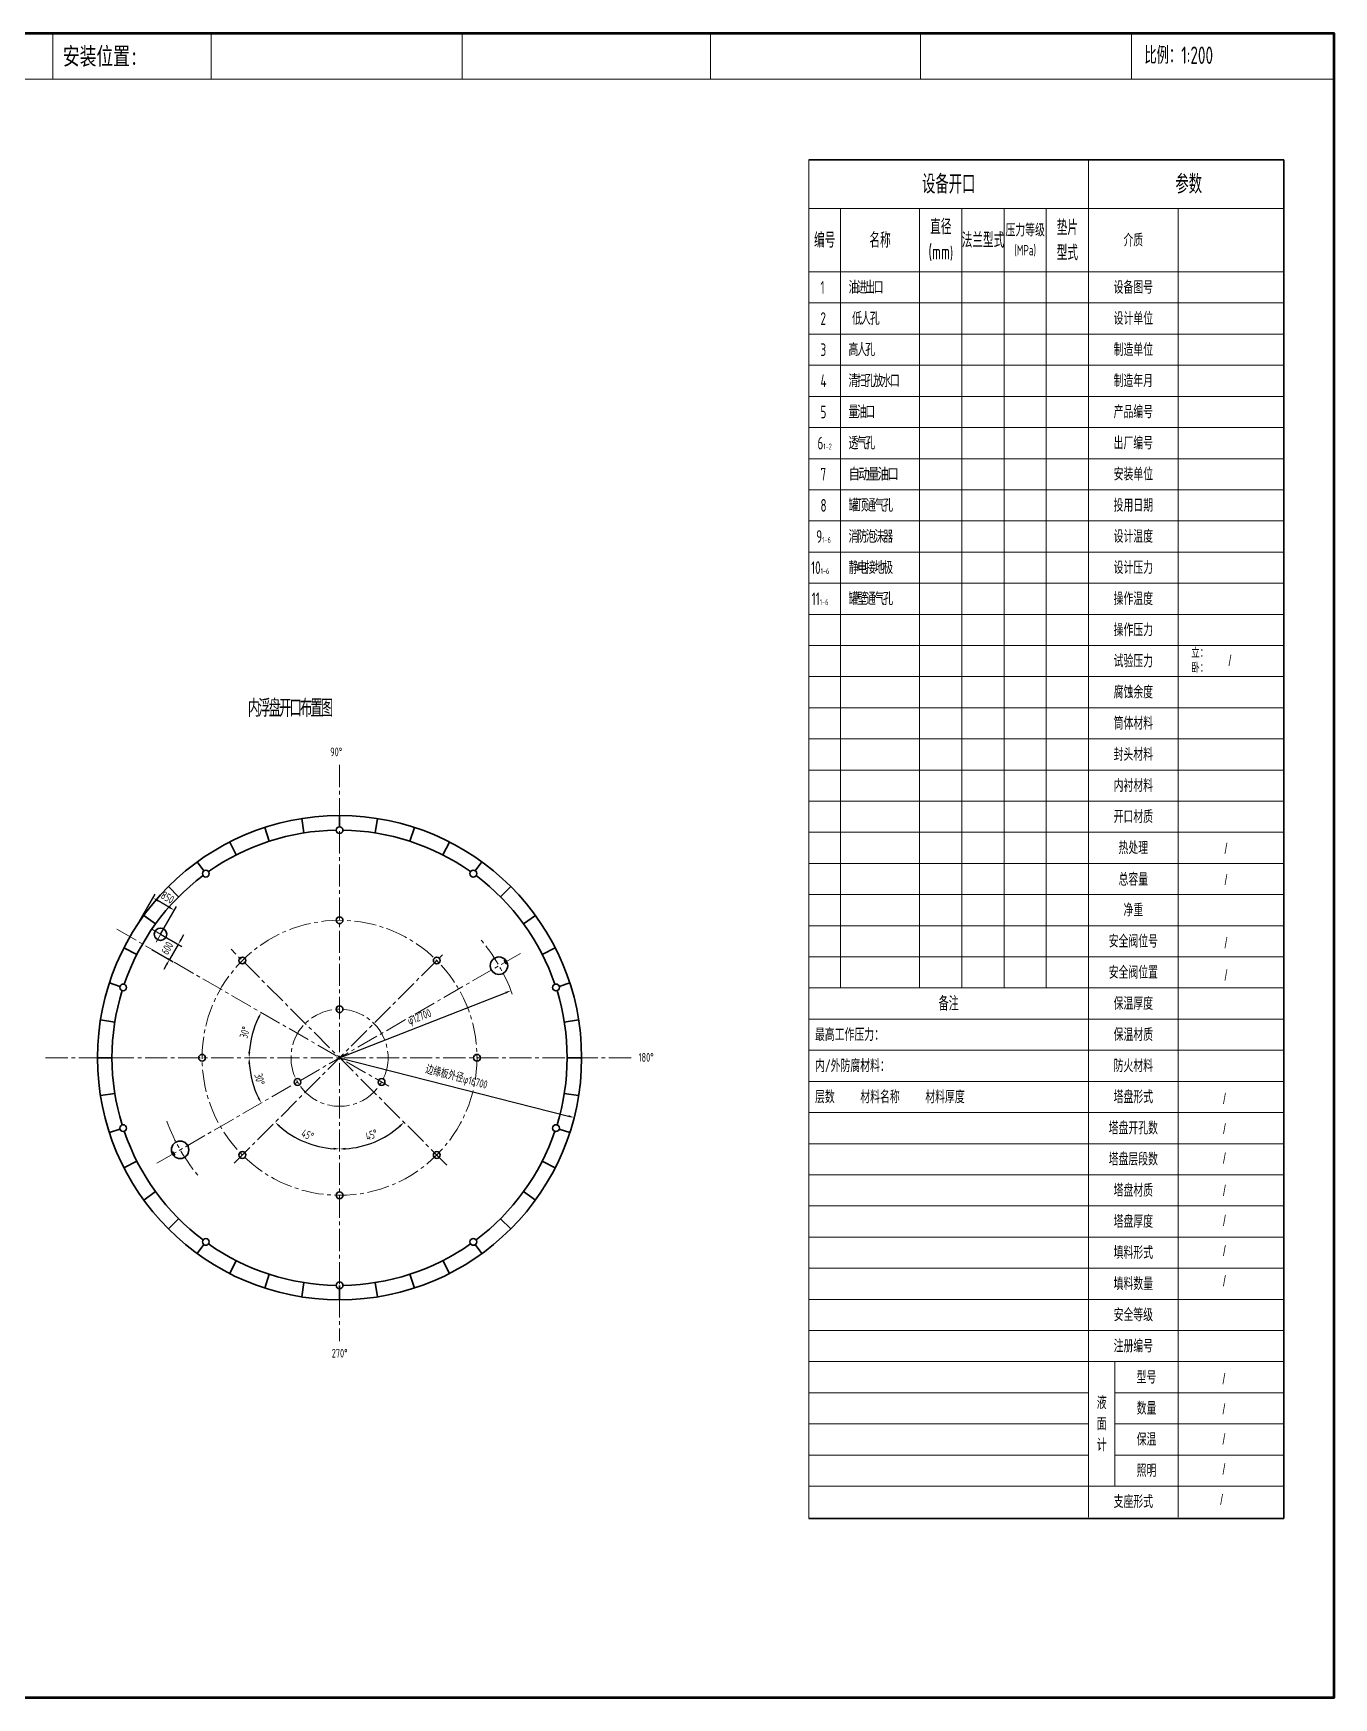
# Model space of a CAD drawing. Header units: millimetres. Extents: x 20 to 413, y 21 to 308.
# Drawn here: x 188.9 to 413.2, y 21.4 to 308.4 of the extents above; entities that cross this region are included whole.
import ezdxf

# ---------------------------------------------------------------- set-up
doc = ezdxf.new("R2010")
doc.units = ezdxf.units.MM
doc.header["$LTSCALE"] = 0.2
doc.linetypes.add('CENTER2', pattern=[28.575, 19.05, -3.175, 3.175, -3.175])
doc.layers.add('0标题栏', color=7, linetype='Continuous')
for name, color, linetype, lineweight in [('1设备层', 5, 'Continuous', 35), ('尺寸标注层', 3, 'Continuous', 5), ('文字层', 7, 'Continuous', 9), ('点划线层', 7, 'CENTER2', 15), ('表格文字层', 7, 'Continuous', 9), ('表格粗实线层', 7, 'Continuous', 35), ('表格细实线层', 7, 'Continuous', 9)]:
    doc.layers.add(name, color=color, linetype=linetype, lineweight=lineweight)
doc.styles.get("Standard").update_dxf_attribs({"font": 'isocp.shx', "width": 0.707, "bigfont": 'hztxt.shx'})
doc.dimstyles.new('标注', dxfattribs={"dimtxt": 1.4, "dimasz": 1, "dimexe": 0.75, "dimexo": 0, "dimtad": 1, "dimdec": 0, "dimlfac": 200, "dimdsep": 46, "dimtxsty": 'Standard', "dimcen": 0, "dimadec": 0, "dimazin": 0, "dimtfac": 1, "dimtdec": 0, "dimtix": 1, "dimtmove": 0, "dimatfit": 0, "dimfxl": 0, "dimarcsym": 0})

# ---------------------------------------------------------------- blocks, each defined once
blk = doc.blocks.new('*D118')
at = {"layer": 'Defpoints', "color": 0}
for p in [(241.77, 182.22), (259.91, 149.88), (233.91, 118.13), (223.58, 113.55), (241.77, 82.87)]:
    blk.add_point(p, dxfattribs=at)
at = {"layer": '尺寸标注层', "color": 0, "lineweight": -2}
blk.add_arc((241.77, 131.73), 15.71, 228.6472, 266.3528, dxfattribs=at)
at = {"layer": '尺寸标注层', "color": 0}
for points in [[(231.27, 119.82), (231.5, 120.06), (230.66, 120.62)], [(240.77, 116.22), (240.76, 115.89), (241.77, 116.02)]]:
    blk.add_solid(points, dxfattribs=at)
at = {"layer": '尺寸标注层', "color": 0, "insert": (236.26, 118.44), "char_height": 1.4, "attachment_point": 5, "rotation": 337.5}
blk.add_mtext('45°', dxfattribs=at)
blk = doc.blocks.new('*D119')
at = {"layer": 'Defpoints', "color": 0}
for p in [(241.77, 182.22), (223.04, 150.46), (245.84, 116.55), (260.26, 113.24), (241.77, 82.87)]:
    blk.add_point(p, dxfattribs=at)
at = {"layer": '尺寸标注层', "color": 0, "lineweight": -2}
blk.add_arc((241.77, 131.73), 15.72, 273.6443, 311.3557, dxfattribs=at)
at = {"layer": '尺寸标注层', "color": 0}
for points in [[(252.04, 120.05), (252.27, 119.81), (252.89, 120.62)], [(242.77, 115.87), (242.76, 116.21), (241.77, 116.01)]]:
    blk.add_solid(points, dxfattribs=at)
at = {"layer": '尺寸标注层', "color": 0, "insert": (247.28, 118.43), "char_height": 1.4, "attachment_point": 5, "rotation": 22.5}
blk.add_mtext('45°', dxfattribs=at)
blk = doc.blocks.new('*D120')
at = {"layer": 'Defpoints', "color": 0}
for p in [(272.95, 149.74), (191.07, 131.73), (292.32, 131.73), (226.4, 129.03), (209.79, 113.27)]:
    blk.add_point(p, dxfattribs=at)
at = {"layer": '尺寸标注层', "color": 0, "lineweight": -2}
blk.add_arc((241.77, 131.73), 15.6, 183.6736, 206.3264, dxfattribs=at)
at = {"layer": '尺寸标注层', "color": 0}
for points in [[(226.03, 130.73), (226.37, 130.74), (226.17, 131.73)], [(227.93, 124.9), (227.64, 124.74), (228.26, 123.93)]]:
    blk.add_solid(points, dxfattribs=at)
at = {"layer": '尺寸标注层', "color": 0, "insert": (227.98, 128.04), "char_height": 1.4, "attachment_point": 5, "rotation": 285}
blk.add_mtext('30°', dxfattribs=at)
blk = doc.blocks.new('*D121')
at = {"layer": 'Defpoints', "color": 0}
for p in [(203.36, 153.91), (227.11, 137.07), (191.07, 131.73), (292.32, 131.73), (250.25, 126.84)]:
    blk.add_point(p, dxfattribs=at)
at = {"layer": '尺寸标注层', "color": 0, "lineweight": -2}
blk.add_arc((241.77, 131.73), 15.6, 153.6741, 176.3259, dxfattribs=at)
at = {"layer": '尺寸标注层', "color": 0}
for points in [[(227.64, 138.73), (227.93, 138.57), (228.26, 139.53)], [(226.37, 132.73), (226.03, 132.74), (226.17, 131.73)]]:
    blk.add_solid(points, dxfattribs=at)
at = {"layer": '尺寸标注层', "color": 0, "insert": (225.42, 136.11), "char_height": 1.4, "attachment_point": 5, "rotation": 75}
blk.add_mtext('30°', dxfattribs=at)
blk = doc.blocks.new('*D122')
at = {"layer": 'Defpoints', "color": 0}
for p in [(210.88, 153.03), (209.38, 150.43), (212.43, 148.67)]:
    blk.add_point(p, dxfattribs=at)
at = {"layer": '尺寸标注层', "color": 0, "lineweight": -2}
for p, q in [((210.88, 153.03), (214.58, 150.9)), ((214.43, 152.14), (214.93, 153)), ((209.38, 150.43), (213.08, 148.3)), ((213.93, 151.27), (212.43, 148.67)), ((211.93, 147.81), (211.43, 146.94))]:
    blk.add_line(p, q, dxfattribs=at)
at = {"layer": '尺寸标注层', "color": 0}
for points in [[(214.29, 152.22), (214.57, 152.05), (213.93, 151.27)], [(211.79, 147.89), (212.07, 147.72), (212.43, 148.67)]]:
    blk.add_solid(points, dxfattribs=at)
at = {"layer": '尺寸标注层', "color": 0, "insert": (212.03, 150.63), "char_height": 1.4, "attachment_point": 5, "rotation": 60}
blk.add_mtext('600', dxfattribs=at)
blk = doc.blocks.new('*D123')
at = {"layer": 'Defpoints', "color": 0}
for p in [(209.6, 159.3), (207.2, 155.15), (210.88, 153.03)]:
    blk.add_point(p, dxfattribs=at)
at = {"layer": '尺寸标注层', "color": 0, "lineweight": -2}
for p, q in [((207.2, 155.15), (209.97, 159.95)), ((212.41, 157.67), (210.46, 158.8)), ((210.88, 153.03), (213.65, 157.82))]:
    blk.add_line(p, q, dxfattribs=at)
at = {"layer": '尺寸标注层', "color": 0}
for points in [[(210.55, 158.94), (210.38, 158.66), (209.6, 159.3)], [(212.49, 157.82), (212.33, 157.53), (213.28, 157.17)]]:
    blk.add_solid(points, dxfattribs=at)
at = {"layer": '尺寸标注层', "color": 0, "insert": (212.1, 159.38), "char_height": 1.4, "attachment_point": 5, "rotation": 330}
blk.add_mtext('850', dxfattribs=at)
blk = doc.blocks.new('*D124')
at = {"layer": 'Defpoints', "color": 0}
for p in [(241.77, 131.73), (282.22, 121.43)]:
    blk.add_point(p, dxfattribs=at)
at = {"layer": '尺寸标注层', "color": 0, "lineweight": -2}
blk.add_line((241.77, 131.73), (281.25, 121.67), dxfattribs=at)
at = {"layer": '尺寸标注层', "color": 0}
blk.add_solid([(281.3, 121.84), (281.21, 121.51), (282.22, 121.43)], dxfattribs=at)
at = {"layer": '尺寸标注层', "color": 0, "insert": (261.89, 128.2), "char_height": 1.4, "attachment_point": 5, "rotation": 345.7064}
blk.add_mtext('边缘板外径φ16700', dxfattribs=at)
blk = doc.blocks.new('*D125')
at = {"layer": 'Defpoints', "color": 0}
for p in [(271.33, 143.31), (241.77, 131.73)]:
    blk.add_point(p, dxfattribs=at)
at = {"layer": '尺寸标注层', "color": 0, "lineweight": -2}
blk.add_line((241.77, 131.73), (270.4, 142.94), dxfattribs=at)
at = {"layer": '尺寸标注层', "color": 0}
blk.add_solid([(270.34, 143.1), (270.46, 142.79), (271.33, 143.31)], dxfattribs=at)
at = {"layer": '尺寸标注层', "color": 0, "insert": (255.59, 138.6), "char_height": 1.4, "attachment_point": 5, "rotation": 21.3786}
blk.add_mtext('φ12700', dxfattribs=at)

msp = doc.modelspace()

# ---------------------------------------------------------------- linework, layer by layer
at = {"layer": '0标题栏', "lineweight": 50}
msp.add_lwpolyline([(20.2368, 308.3865), (413.2368, 308.3865), (413.2368, 21.3865), (20.2368, 21.3865)], close=True, dxfattribs=at)
at = {"layer": '1设备层'}
for p, q in [((235.6263, 170.5013), (235.2353, 172.9705)), ((241.7664, 171.5699), (241.7664, 173.4845)), ((247.9065, 170.5013), (248.2975, 172.9705)), ((229.6375, 169.0635), (228.8649, 171.4411)), ((253.8953, 169.0635), (254.6679, 171.4411)), ((223.9473, 166.7065), (222.8123, 168.934)), ((259.5855, 166.7065), (260.7205, 168.934)), ((218.3517, 163.962), (217.2264, 165.5109)), ((265.1811, 163.962), (266.3064, 165.5109)), ((214.0125, 159.4884), (212.2447, 161.2562)), ((269.5203, 159.4884), (271.2881, 161.2562)), ((210.0125, 154.8051), (207.9899, 156.2745)), ((273.5203, 154.8051), (275.5429, 156.2745)), ((206.7944, 149.5536), (204.5669, 150.6886)), ((276.7384, 149.5536), (278.9659, 150.6886)), ((270.3496, 148.6432), (270.1785, 148.5444)), ((270.5303, 147.9351), (270.1785, 148.5444)), ((270.7014, 148.0339), (270.5303, 147.9351)), ((203.8807, 144.0443), (202.0598, 144.6359)), ((279.6522, 144.0443), (281.473, 144.6359)), ((202.9996, 137.8745), (200.5304, 138.2656)), ((280.5332, 137.8745), (283.0024, 138.2656)), ((202.5164, 131.7345), (200.0164, 131.7345)), ((281.0164, 131.7345), (283.5164, 131.7345)), ((202.9996, 125.5944), (200.5304, 125.2033)), ((280.5332, 125.5944), (283.0024, 125.2033)), ((203.8807, 119.4247), (202.0598, 118.833)), ((279.6522, 119.4247), (281.473, 118.833)), ((212.8314, 115.435), (213.0025, 115.5338)), ((213.0025, 115.5338), (213.3543, 114.9245)), ((213.1832, 114.8258), (213.3543, 114.9245)), ((206.7944, 113.9154), (204.5669, 112.7804)), ((276.7384, 113.9154), (278.9659, 112.7804)), ((210.0125, 108.6639), (207.9899, 107.1945)), ((273.5203, 108.6639), (275.5429, 107.1945)), ((214.0125, 103.9805), (212.2447, 102.2128)), ((269.5203, 103.9805), (271.2881, 102.2128)), ((218.3517, 99.5069), (217.2264, 97.958)), ((265.1811, 99.5069), (266.3064, 97.958)), ((223.9473, 96.7625), (222.8123, 94.535)), ((259.5855, 96.7625), (260.7205, 94.535)), ((229.6375, 94.4055), (228.8649, 92.0279)), ((235.6263, 92.9677), (235.2353, 90.4985)), ((241.7664, 92.4845), (241.7664, 89.9845)), ((247.9065, 92.9677), (248.2975, 90.4985)), ((253.8953, 94.4055), (254.6679, 92.0279))]:
    msp.add_line(p, q, dxfattribs=at)
for centre, radius in [((241.7664, 131.7345), 41.75), ((241.7664, 170.9845), 0.5854), ((218.6958, 163.4884), 0.5854), ((264.837, 163.4884), 0.5854), ((241.7664, 155.4447), 0.5854), ((210.8839, 153.0286), 1.0696), ((225.0007, 148.5002), 0.5854), ((258.5321, 148.5002), 0.5854), ((269.2627, 147.6095), 1.5), ((204.4374, 143.8634), 0.5854), ((279.0954, 143.8634), 0.5854), ((241.7664, 140.1067), 0.5854), ((218.0561, 131.7345), 0.5854), ((265.4767, 131.7345), 0.5854), ((234.5158, 127.5484), 0.5854), ((249.017, 127.5484), 0.5854), ((204.4374, 119.6056), 0.5854), ((279.0954, 119.6056), 0.5854), ((214.2701, 115.8595), 1.5), ((225.0007, 114.9688), 0.5854), ((258.5321, 114.9688), 0.5854), ((241.7664, 108.0242), 0.5854), ((218.6958, 99.9806), 0.5854), ((264.837, 99.9806), 0.5854), ((241.7664, 92.4845), 0.5854)]:
    msp.add_circle(centre, radius, dxfattribs=at)
for start, end in [(90.854605, 125.145395), (54.854605, 89.145395), (126.854605, 161.145395), (18.854605, 53.145395), (162.854605, 197.145395), (342.854605, 17.145395), (198.854605, 233.145395), (306.854605, 341.145395), (234.854605, 269.145395), (270.854605, 305.145395)]:
    msp.add_arc((241.7664, 131.7345), 39.25, start, end, dxfattribs=at)
at = {"layer": '点划线层'}
for p, q in [((241.7664, 182.2199), (241.7664, 82.8746)), ((203.3575, 153.9099), (250.2463, 126.8386)), ((209.3743, 153.9002), (212.9199, 151.8531)), ((210.1118, 151.6912), (211.661, 154.3746)), ((272.9527, 149.7399), (209.7923, 113.2742)), ((260.2614, 113.2395), (223.0431, 150.4578)), ((223.5836, 113.5517), (259.9118, 149.8798)), ((191.0697, 131.7345), (292.3238, 131.7345))]:
    msp.add_line(p, q, dxfattribs=at)
for radius in [23.7103, 8.3722]:
    msp.add_circle((241.7664, 131.7345), radius, dxfattribs=at)
for start, end in [(20.20204, 40.400258), (200.11761, 220.64054)]:
    msp.add_arc((241.7664, 131.7345), 31.75, start, end, dxfattribs=at)
at = {"layer": '表格粗实线层'}
for p, q in [((322.7106, 286.5656), (404.6106, 286.5656)), ((404.6106, 286.5656), (404.6106, 52.2842)), ((404.6106, 52.2842), (322.7106, 52.2842))]:
    msp.add_line(p, q, dxfattribs=at)
at = {"layer": '表格细实线层'}
for p, q in [((192.3185, 308.1885), (192.3185, 300.4882)), ((219.5964, 308.1803), (219.5964, 300.4882)), ((262.9193, 308.2449), (262.9193, 300.4444)), ((305.7346, 308.3683), (305.7346, 300.4759)), ((341.951, 308.2525), (341.951, 300.4668)), ((378.3565, 308.3591), (378.3565, 300.4668)), ((20.5044, 300.4882), (413.2001, 300.4882)), ((322.7106, 52.2842), (322.7106, 286.5656)), ((370.9406, 52.4916), (370.9406, 286.5656)), ((404.6106, 278.1716), (322.7106, 278.1716)), ((328.1706, 143.7646), (328.1706, 278.1716)), ((341.8206, 143.7646), (341.8206, 278.1716)), ((349.1006, 143.7646), (349.1006, 278.1716)), ((356.3806, 143.7646), (356.3806, 278.1716)), ((363.6606, 143.7646), (363.6606, 278.1716)), ((386.4106, 52.4916), (386.4106, 278.1716)), ((404.6106, 267.2516), (322.7106, 267.2516)), ((404.6106, 261.8826), (322.7106, 261.8826)), ((404.6106, 256.5136), (322.7106, 256.5136)), ((404.6106, 251.1446), (322.7106, 251.1446)), ((404.6106, 245.7756), (322.7106, 245.7756)), ((404.6106, 240.4066), (322.7106, 240.4066)), ((404.6106, 235.0376), (322.7106, 235.0376)), ((404.6106, 229.6686), (322.7106, 229.6686)), ((404.6106, 224.2996), (322.7106, 224.2996)), ((404.6106, 218.9306), (322.7106, 218.9306)), ((404.6106, 213.5616), (322.7106, 213.5616)), ((404.6106, 208.1926), (322.7106, 208.1926)), ((404.6106, 202.8236), (322.7106, 202.8236)), ((404.6106, 197.4546), (322.7106, 197.4546)), ((404.6106, 192.0856), (322.7106, 192.0856)), ((404.6106, 186.7166), (322.7106, 186.7166)), ((404.6106, 181.3476), (322.7106, 181.3476)), ((404.6106, 175.9786), (322.7106, 175.9786)), ((404.6106, 170.6096), (322.7106, 170.6096)), ((404.6106, 165.2406), (322.7106, 165.2406)), ((404.6106, 159.8716), (322.7106, 159.8716)), ((404.6106, 154.5026), (322.7106, 154.5026)), ((404.6106, 149.1336), (322.7106, 149.1336)), ((404.6106, 143.7646), (322.7106, 143.7646)), ((404.6106, 138.3956), (322.7106, 138.3956)), ((404.6106, 133.0266), (322.7106, 133.0266)), ((404.6106, 127.6576), (322.7106, 127.6576)), ((404.6106, 122.2886), (322.7106, 122.2886)), ((404.6106, 116.9196), (322.7106, 116.9196)), ((404.6106, 111.5506), (322.7106, 111.5506)), ((404.6106, 106.1816), (322.7106, 106.1816)), ((404.6106, 100.8126), (322.7106, 100.8126)), ((404.6106, 95.4436), (322.7106, 95.4436)), ((404.6106, 90.0746), (322.7106, 90.0746)), ((404.6106, 84.7056), (322.7106, 84.7056)), ((404.6106, 79.3366), (322.7106, 79.3366)), ((375.4906, 57.8606), (375.4906, 79.3366)), ((370.9406, 73.9676), (322.7106, 73.9676)), ((404.6106, 73.9676), (375.4906, 73.9676)), ((370.9406, 68.5986), (322.7106, 68.5986)), ((404.6106, 68.5986), (375.4906, 68.5986)), ((370.9406, 63.2296), (322.7106, 63.2296)), ((404.6106, 63.2296), (375.4906, 63.2296)), ((404.6106, 57.8606), (322.7106, 57.8606))]:
    msp.add_line(p, q, dxfattribs=at)

# ---------------------------------------------------------------- texts
at = {"insert": (380.578, 306.0998), "char_height": 3, "width": 27.981138, "attachment_point": 1}
msp.add_mtext('比例：1:200', dxfattribs=at)
at = {"layer": '文字层', "attachment_point": 1}
for s, insert, char_height, width in [('{\\fSimSun|b0|i0|c134|p2;安装位置:}', (194.0414, 305.9485), 3, 23.3736), ('90%%D', (240.154, 185.2277), 1.5, 4.032359), ('180%%D', (293.3483, 132.5494), 1.5, 4.032359), ('270%%D', (240.4233, 81.5432), 1.5, 4.032359)]:
    msp.add_mtext(s, dxfattribs=dict(at, insert=insert, char_height=char_height, width=width))
at = {"layer": '点划线层', "insert": (225.9259, 193.5249), "char_height": 3, "width": 30.632617, "attachment_point": 1}
msp.add_mtext('{\\T0.75;内浮盘开口布置图}', dxfattribs=at)
at = {"layer": '表格文字层'}
for s, insert, char_height, width, attachment_point in [('设备开口', (346.8256, 282.3686), 3.25, 48.23, 5), ('参数', (388.2306, 282.3686), 3.25, 34.58, 5), ('{\\H1.19x;直径\\P(mm})', (345.4606, 272.7116), 2.184, 7.28, 5), ('压力等级\\P{\\H0.8333x;(MPa)}', (360.0206, 272.7116), 2.184, 7.28, 5), ('垫片\\P型式', (367.3006, 272.7116), 2.6, 7.28, 5), ('编号', (325.4406, 272.7116), 2.6, 5.46, 5), ('名称', (334.9956, 272.7116), 2.6, 13.65, 5), ('法兰型式', (352.7406, 272.7116), 2.6, 7.28, 5), ('介质', (378.6756, 272.7116), 2.184, 15.47, 5), ('1', (324.7144, 264.5671), 2.184, 2.376484, 4), ('{\\T0.8;油进出口}', (329.552, 264.5671), 2.184, 12.43988, 4), ('设备图号', (378.6756, 264.5671), 2.184, 16.38, 5), ('2', (324.7144, 259.1981), 2.184, 2.376484, 4), ('{\\T0.9;低人孔}', (330.1744, 259.1981), 2.184, 10.194789, 4), ('设计单位', (378.6756, 259.1981), 2.184, 16.38, 5), ('3', (324.7144, 253.8291), 2.184, 2.376484, 4), ('{\\T0.8;高人孔}', (329.552, 253.8291), 2.184, 12.43988, 4), ('制造单位', (378.6756, 253.8291), 2.184, 16.38, 5), ('{\\W0.7;\\T0.75;清扫孔放水口}', (329.552, 248.4601), 2.184, 12.43988, 4), ('制造年月', (378.6756, 248.4601), 2.184, 16.38, 5), ('4', (324.7144, 248.4601), 2.184, 2.376484, 4), ('5', (324.7144, 243.0911), 2.184, 2.376484, 4), ('{\\T0.8;量油口}', (329.552, 243.0911), 2.184, 12.43988, 4), ('产品编号', (378.6756, 243.0911), 2.184, 16.38, 5), ('6{\\H0.45788x;1-2}', (324.2009, 237.7221), 2.184, 6.337952, 4), ('{\\T0.8;透气孔}', (329.552, 237.7221), 2.184, 12.43988, 4), ('出厂编号', (378.6756, 237.7221), 2.184, 16.38, 5), ('7', (324.7144, 232.3531), 2.184, 2.376484, 4), ('{\\W0.9;\\T0.75;自动量油口}', (329.552, 232.3531), 2.184, 12.43988, 4), ('安装单位', (378.6756, 232.3531), 2.184, 16.38, 5), ('8', (324.7144, 226.9841), 2.184, 2.376484, 4), ('{\\W0.8;\\T0.75;罐顶通气孔}', (329.552, 226.9841), 2.184, 12.43988, 4), ('投用日期', (378.6756, 226.9841), 2.184, 16.38, 5), ('9{\\H0.45788x;1-6}', (323.9808, 221.6151), 2.184, 6.264591, 4), ('{\\W0.8;\\T0.8;消防泡沫器}', (329.552, 221.6151), 2.184, 12.43988, 4), ('设计温度', (378.6756, 221.6151), 2.184, 16.38, 5), ('10{\\H0.45788x;1-6}', (323.1005, 216.2461), 2.184, 7.364999, 4), ('{\\W0.8;\\T0.8;静电接地极}', (329.552, 216.2461), 2.184, 12.43988, 4), ('设计压力', (378.6756, 216.2461), 2.184, 16.38, 5), ('11{\\H0.45788x;1-6}', (323.1952, 210.8771), 2.184, 7.693639, 4), ('{\\W0.8;\\T0.8;罐壁通气孔}', (329.552, 210.8771), 2.184, 12.43988, 4), ('操作温度', (378.6756, 210.8771), 2.184, 16.38, 5), ('操作压力', (378.6756, 205.5081), 2.184, 16.38, 5), ('试验压力', (378.6756, 200.1391), 2.184, 16.38, 5), ('立：\\P卧：', (388.654, 200.2016), 1.547, 18.2, 4), ('{\\fￋￎￌ￥|b0|i0|c134|p2;/}', (395.1043, 201.1573), 1.82, 19.79341, 1), ('腐蚀余度', (378.6756, 194.7701), 2.184, 16.38, 5), ('筒体材料', (378.6756, 189.4011), 2.184, 16.38, 5), ('封头材料', (378.6756, 184.0321), 2.184, 16.38, 5), ('内衬材料', (378.6756, 178.6631), 2.184, 16.38, 5), ('开口材质', (378.6756, 173.2941), 2.184, 16.38, 5), ('热处理', (378.6756, 167.9251), 2.184, 16.38, 5), ('{\\fￋￎￌ￥|b0|i0|c134|p2;/}', (394.4074, 168.7135), 1.82, 19.79341, 1), ('总容量', (378.6756, 162.4879), 2.184, 16.38, 5), ('{\\fￋￎￌ￥|b0|i0|c134|p2;/}', (394.4074, 163.3445), 1.82, 19.79341, 1), ('净重', (378.6756, 157.1871), 2.184, 16.38, 5), ('安全阀位号', (378.6756, 151.8181), 2.184, 16.38, 5), ('{\\fￋￎￌ￥|b0|i0|c134|p2;/}', (394.4074, 152.4607), 1.82, 19.79341, 1), ('安全阀位置', (378.6756, 146.4491), 2.184, 16.38, 5), ('{\\fￋￎￌ￥|b0|i0|c134|p2;/}', (394.4074, 146.878), 1.82, 19.79341, 1), ('备注', (346.8256, 141.0801), 2.457, 48.23, 5), ('保温厚度', (378.6756, 141.0801), 2.184, 16.38, 5), ('最高工作压力：', (323.7742, 135.7111), 2.184, 50.05, 4), ('保温材质', (378.6756, 135.7111), 2.184, 16.38, 5), ('内/外防腐材料：', (323.7742, 130.3421), 2.184, 50.05, 4), ('防火材料', (378.6756, 130.3421), 2.184, 16.38, 5), ('层数     材料名称     材料厚度', (323.7742, 124.9731), 2.184, 50.05, 4), ('塔盘形式', (378.6756, 124.9731), 2.184, 16.38, 5), ('{\\fￋￎￌ￥|b0|i0|c134|p2;/}', (394.1515, 125.6024), 1.82, 19.79341, 1), ('塔盘开孔数', (378.6702, 119.6041), 2.184, 16.38, 5), ('{\\fￋￎￌ￥|b0|i0|c134|p2;/}', (394.1515, 120.4063), 1.82, 19.79341, 1), ('塔盘层段数', (378.6702, 114.2351), 2.184, 16.38, 5), ('{\\fￋￎￌ￥|b0|i0|c134|p2;/}', (394.1429, 115.3429), 1.82, 19.79341, 1), ('塔盘材质', (378.6756, 108.8661), 2.184, 16.38, 5), ('{\\fￋￎￌ￥|b0|i0|c134|p2;/}', (394.1429, 109.7634), 1.82, 19.79341, 1), ('塔盘厚度', (378.6756, 103.4971), 2.184, 16.38, 5), ('{\\fￋￎￌ￥|b0|i0|c134|p2;/}', (394.1429, 104.5673), 1.82, 19.79341, 1), ('填料形式', (378.6756, 98.1281), 2.184, 16.38, 5), ('{\\fￋￎￌ￥|b0|i0|c134|p2;/}', (394.1429, 99.3712), 1.82, 19.79341, 1), ('填料数量', (378.6756, 92.7591), 2.184, 16.38, 5), ('{\\fￋￎￌ￥|b0|i0|c134|p2;/}', (394.1429, 94.1751), 1.82, 19.79341, 1), ('安全等级', (378.6756, 87.3901), 2.184, 16.38, 5), ('注册编号', (378.6756, 82.0211), 2.184, 16.38, 5), ('型号', (380.9506, 76.6491), 2.184, 10.92, 5), ('{\\fￋￎￌ￥|b0|i0|c134|p2;/}', (394.0547, 77.274), 1.82, 19.79341, 1), ('液\\P面\\P计', (373.2156, 68.5986), 2.184, 5.46, 5), ('数量', (380.9506, 71.2831), 2.184, 10.92, 5), ('{\\fￋￎￌ￥|b0|i0|c134|p2;/}', (394.0547, 72.0779), 1.82, 19.79341, 1), ('保温', (380.9506, 65.9172), 2.184, 10.92, 5), ('{\\fￋￎￌ￥|b0|i0|c134|p2;/}', (394.0547, 66.8818), 1.82, 19.79341, 1), ('照明', (380.9506, 60.5451), 2.184, 10.92, 5), ('{\\fￋￎￌ￥|b0|i0|c134|p2;/}', (394.0547, 61.6857), 1.82, 19.79341, 1), ('支座形式', (378.6756, 55.1761), 2.184, 16.38, 5), ('{\\fￋￎￌ￥|b0|i0|c134|p2;/}', (393.6546, 56.4364), 1.82, 19.79341, 1)]:
    msp.add_mtext(s, dxfattribs=dict(at, insert=insert, char_height=char_height, width=width, attachment_point=attachment_point))

# ---------------------------------------------------------------- dimensions: what is measured, and where the dimension line sits
at = {"layer": '尺寸标注层'}
for base, line1, line2, picture, middle in [((245.8363, 116.5456), ((260.2614, 113.2395), (223.0431, 150.4578)), ((241.7664, 182.2199), (241.7664, 82.8746)), '*D119', (247.2769, 118.4309)), ((233.9104, 118.1274), ((223.5836, 113.5517), (259.9118, 149.8798)), ((241.7664, 182.2199), (241.7664, 82.8746)), '*D118', (236.2607, 118.4425)), ((227.1097, 137.0691), ((191.0697, 131.7345), (292.3238, 131.7345)), ((203.3575, 153.9099), (250.2463, 126.8386)), '*D121', (225.4206, 136.1143)), ((226.4042, 129.0257), ((191.0697, 131.7345), (292.3238, 131.7345)), ((272.9527, 149.7399), (209.7923, 113.2742)), '*D120', (227.9786, 128.0401))]:
    dim = msp.add_angular_dim_2l(base=base, line1=line1, line2=line2, dimstyle='标注', dxfattribs=at)
    dim.commit()
    dim.dimension.update_dxf_attribs({"geometry": picture, "text_midpoint": middle})
for p2, distance, picture, middle in [((207.2033, 155.1536), -4.7872, '*D123', (212.0997, 159.3844)), ((209.3839, 150.4305), 3.517, '*D122', (212.0323, 150.6335))]:
    dim = msp.add_aligned_dim(p1=(210.8839, 153.0286), p2=p2, distance=distance, dimstyle='标注', dxfattribs=at)
    dim.commit()
    dim.dimension.update_dxf_attribs({"geometry": picture, "text_midpoint": middle})
for mpoint, text, picture, middle in [((271.3318, 143.3083), 'φ12700', '*D125', (255.5906, 138.5983)), ((282.224, 121.4268), '边缘板外径φ16700', '*D124', (261.8916, 128.1991))]:
    dim = msp.add_radius_dim(center=(241.7664, 131.7345), mpoint=mpoint, text=text, dimstyle='标注', dxfattribs=at)
    dim.commit()
    dim.dimension.update_dxf_attribs({"geometry": picture, "text_midpoint": middle})

doc.saveas('drawing.dxf')
